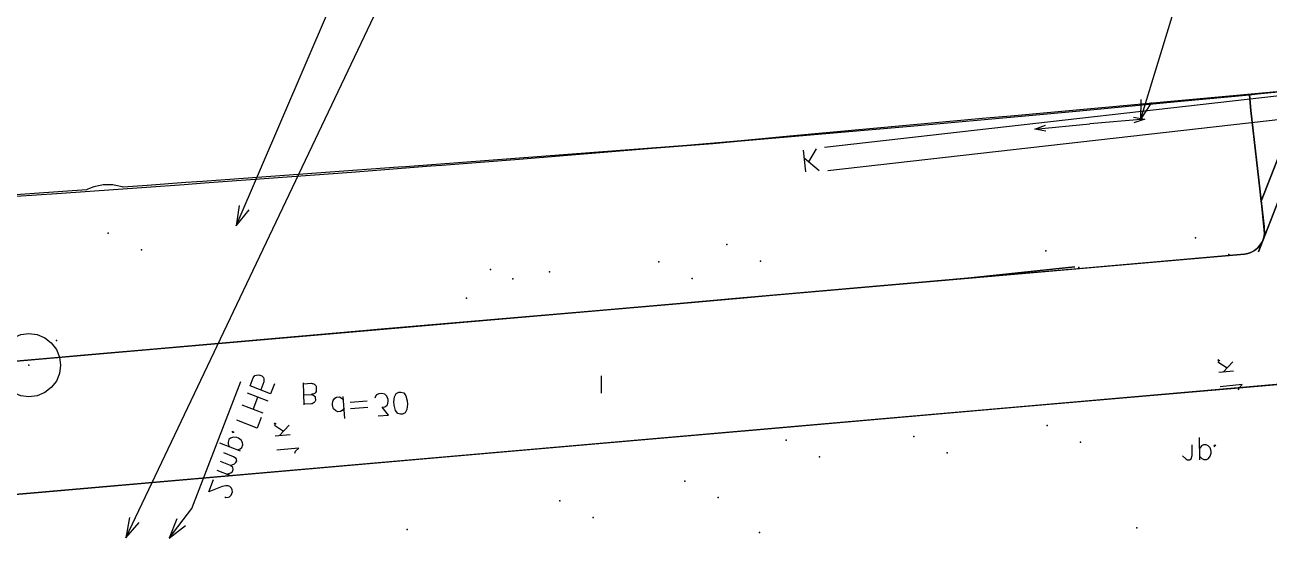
# Model space of a CAD drawing. Header units: metres. Extents: x 131 to 658, y 22 to 173.
# Drawn here: x 510.8 to 569.8, y 90.1 to 114.5 of the extents above; entities that cross this region are included whole.
import ezdxf

# ---------------------------------------------------------------- set-up
doc = ezdxf.new("R2010")
doc.units = ezdxf.units.M
for name, color, linetype in [('ELECTR_CABLE', 7, 'Continuous'), ('GRASS', 7, 'Continuous'), ('OVERHEAD_POWER_LINE', 7, 'Continuous'), ('ROAD', 7, 'Continuous'), ('SEWER', 7, 'Continuous'), ('SIDEWALK_PATH', 7, 'Continuous'), ('TREE', 7, 'Continuous'), ('WATER_PIPELINE', 7, 'Continuous')]:
    doc.layers.add(name, color=color, linetype=linetype)

msp = doc.modelspace()

# ---------------------------------------------------------------- linework, layer by layer
at = {"layer": 'ELECTR_CABLE'}
for points in [[(515.8, 91.09), (515.622, 90.124), (515.622, 90.124), (527.407, 114.881), (527.407, 114.881), (526.996, 123.681)], [(567.5, 98.558), (567.455, 98.502), (567.455, 98.502), (567.4, 98.547), (567.4, 98.547), (567.455, 98.591)], [(567.844, 98.18), (567.411, 98.458)], [(568.154, 98.025), (567.455, 97.97)], [(568.11, 98.48), (567.655, 97.981)], [(518.041, 91.023), (517.686, 90.113), (517.686, 90.113), (518.751, 91.522), (518.751, 91.522), (521.082, 97.537)], [(522.669, 97.426), (522.491, 96.96), (522.491, 96.96), (521.515, 97.337), (521.515, 97.337), (521.659, 97.714), (521.659, 97.714), (521.748, 97.825), (521.748, 97.825), (521.814, 97.848), (521.814, 97.848), (521.925, 97.859), (521.925, 97.859), (522.069, 97.803), (522.069, 97.803), (522.147, 97.725), (522.147, 97.725), (522.169, 97.659), (522.169, 97.659), (522.169, 97.526), (522.169, 97.526), (522.025, 97.148)], [(568.387, 97.148), (568.421, 97.237), (568.421, 97.237), (568.565, 97.393), (568.565, 97.393), (567.522, 97.293)], [(521.381, 97.004), (522.358, 96.627)], [(521.67, 96.216), (521.892, 96.804)], [(522.136, 96.039), (521.148, 96.416)], [(522.047, 95.828), (521.859, 95.329), (521.859, 95.329), (520.882, 95.706)], [(522.757, 95.551), (522.713, 95.495), (522.713, 95.495), (522.658, 95.539), (522.658, 95.539), (522.713, 95.584)], [(520.76, 95.129), (520.693, 95.107), (520.693, 95.107), (520.671, 95.162), (520.671, 95.162), (520.727, 95.184)], [(523.101, 95.173), (522.669, 95.451)], [(523.412, 95.018), (522.713, 94.951)], [(523.368, 95.473), (522.913, 94.974)], [(521.06, 94.241), (520.083, 94.618)], [(520.915, 94.297), (521.049, 94.341), (521.049, 94.341), (521.126, 94.408), (521.126, 94.408), (521.171, 94.53), (521.171, 94.53), (521.159, 94.641), (521.159, 94.641), (521.093, 94.752), (521.093, 94.752), (520.971, 94.851), (520.971, 94.851), (520.882, 94.885), (520.882, 94.885), (520.727, 94.896), (520.727, 94.896), (520.594, 94.851), (520.594, 94.851), (520.516, 94.785), (520.516, 94.785), (520.471, 94.663), (520.471, 94.663), (520.483, 94.563), (520.483, 94.563), (520.549, 94.441)], [(565.735, 94.019), (565.879, 93.875), (565.879, 93.875), (565.968, 93.831), (565.968, 93.831), (566.057, 93.831), (566.057, 93.831), (566.146, 93.875), (566.146, 93.875), (566.19, 94.03), (566.19, 94.03), (566.179, 94.53)], [(566.556, 93.831), (566.534, 94.885)], [(566.545, 93.986), (566.645, 93.886), (566.645, 93.886), (566.734, 93.842), (566.734, 93.842), (566.867, 93.842), (566.867, 93.842), (566.956, 93.886), (566.956, 93.886), (567.045, 93.997), (567.045, 93.997), (567.089, 94.141), (567.089, 94.141), (567.089, 94.241), (567.089, 94.241), (567.033, 94.396), (567.033, 94.396), (566.945, 94.485), (566.945, 94.485), (566.856, 94.541), (566.856, 94.541), (566.723, 94.541), (566.723, 94.541), (566.634, 94.485), (566.634, 94.485), (566.545, 94.385)], [(567.267, 94.441), (567.222, 94.496), (567.222, 94.496), (567.267, 94.541), (567.267, 94.541), (567.311, 94.496)], [(520.582, 93.553), (520.771, 93.631), (520.771, 93.631), (520.849, 93.697), (520.849, 93.697), (520.882, 93.775), (520.882, 93.775), (520.86, 93.886), (520.86, 93.886), (520.738, 93.975), (520.738, 93.975), (520.272, 94.152)], [(523.645, 94.141), (523.678, 94.23), (523.678, 94.23), (523.823, 94.385), (523.823, 94.385), (522.78, 94.286)], [(520.605, 93.065), (519.95, 93.32)], [(520.416, 93.143), (520.605, 93.209), (520.605, 93.209), (520.682, 93.276), (520.682, 93.276), (520.716, 93.364), (520.716, 93.364), (520.705, 93.464), (520.705, 93.464), (520.582, 93.553), (520.582, 93.553), (520.116, 93.742)], [(520.327, 92.066), (520.372, 92.044), (520.372, 92.044), (520.483, 92.055), (520.483, 92.055), (520.538, 92.077), (520.538, 92.077), (520.616, 92.144), (520.616, 92.144), (520.682, 92.31), (520.682, 92.31), (520.671, 92.41), (520.671, 92.41), (520.638, 92.477), (520.638, 92.477), (520.56, 92.554), (520.56, 92.554), (520.471, 92.588), (520.471, 92.588), (520.36, 92.588), (520.36, 92.588), (520.194, 92.554), (520.194, 92.554), (519.562, 92.31), (519.562, 92.31), (519.783, 92.898)], [(515.622, 90.124), (516.266, 90.857)], [(517.686, 90.113), (518.463, 90.712)]]:
    msp.add_lwpolyline(points, dxfattribs=at)
at = {"layer": 'GRASS'}
for points in [[(510.429, 106.325), (512.349, 106.459), (516.61, 106.758), (518.385, 106.88), (519.351, 106.958), (526.331, 107.468), (530.092, 107.768), (530.614, 107.801), (534.276, 108.09), (540.579, 108.6), (542.221, 108.733), (543.453, 108.833), (544.796, 108.955), (552.83, 109.655), (558.445, 110.154), (560.864, 110.376), (565.646, 110.831), (568.898, 111.13), (568.975, 110.387), (569.564, 105.16), (569.597, 104.894), (569.608, 104.739), (569.619, 104.683), (569.619, 104.55), (569.608, 104.483), (569.586, 104.361), (569.508, 104.151), (569.419, 104.017), (569.397, 103.984), (569.297, 103.873), (569.264, 103.84), (569.142, 103.751), (568.975, 103.662), (568.82, 103.607), (568.665, 103.585), (560.575, 102.874), (554.993, 102.386), (560.62, 102.974), (555.415, 102.431), (554.838, 102.375), (544.363, 101.465), (541.91, 101.243), (537.549, 100.866), (527.551, 100), (527.03, 99.956), (516.233, 99.013), (514.746, 98.88), (513.481, 98.769), (512.426, 98.68), (500.586, 97.648)], [(495.681, 90.901), (512.726, 92.388), (519.95, 93.02), (532.767, 94.141), (544.962, 95.195), (544.984, 95.195), (557.59, 96.305), (572.06, 97.559)]]:
    msp.add_lwpolyline(points, dxfattribs=at)
at = {"layer": 'GROUND'}
msp.add_lwpolyline([(512.533, 98.313), (512.482, 97.925), (512.332, 97.563), (512.093, 97.253), (511.783, 97.014), (511.421, 96.864), (511.033, 96.813), (510.644, 96.864), (510.283, 97.014), (509.972, 97.253), (509.734, 97.563), (509.584, 97.925), (509.533, 98.313), (509.584, 98.701), (509.734, 99.063), (509.972, 99.374), (510.283, 99.612), (510.644, 99.762), (511.033, 99.813), (511.421, 99.762), (511.783, 99.612), (512.093, 99.374), (512.332, 99.063), (512.482, 98.701)], close=True, dxfattribs=at)
at = {"layer": 'OVERHEAD_POWER_LINE'}
for points in [[(558.722, 109.499), (561.33, 109.754)], [(563.937, 109.987), (561.33, 109.754)], [(563.405, 110.076), (563.937, 109.987), (563.937, 109.987), (563.427, 109.799)], [(559.255, 109.41), (558.722, 109.499), (558.722, 109.499), (559.232, 109.688)]]:
    msp.add_lwpolyline(points, dxfattribs=at)
at = {"layer": 'ROAD'}
msp.add_lwpolyline([(571.416, 111.386), (565.69, 110.864), (557.59, 110.121), (556.414, 110.021), (547.115, 109.166), (544.795, 108.955), (542.221, 108.734), (537.838, 108.401), (528.883, 107.724), (528.55, 107.702), (519.262, 107.025), (518.996, 107.014), (518.995, 107.014), (518.995, 107.013), (518.474, 106.969), (516.643, 106.836), (515.499, 106.754), (515.498, 106.754), (515.497, 106.755), (515.496, 106.755), (515.45, 106.771), (515.45, 106.771), (515.379, 106.789), (515.231, 106.826), (515.23, 106.826), (515.077, 106.849), (515.008, 106.859), (515.007, 106.859), (514.782, 106.87), (514.782, 106.87), (514.782, 106.87), (514.781, 106.87), (514.557, 106.859), (514.556, 106.859), (514.487, 106.849), (514.334, 106.826), (514.333, 106.826), (514.185, 106.789), (514.115, 106.771), (514.114, 106.771), (513.902, 106.695), (513.901, 106.695), (513.819, 106.656), (513.787, 106.64), (513.767, 106.631), (513.766, 106.631), (513.765, 106.631), (513.764, 106.631), (509.951, 106.359)], dxfattribs=at)
at = {"layer": 'SEWER'}
for points in [[(563.76, 110.92), (563.738, 109.943), (563.738, 109.943), (568.365, 125.079), (568.365, 125.079), (567.644, 132.947)], [(520.993, 105.893), (520.86, 104.916), (520.86, 104.916), (525.243, 115.114), (525.243, 115.114), (525.299, 122.793)], [(548.746, 108.645), (575.201, 111.652)], [(548.912, 107.546), (575.267, 110.531)], [(563.738, 109.943), (564.27, 110.764)], [(548.014, 107.957), (548.38, 108.578)], [(547.869, 107.48), (547.758, 108.512)], [(547.792, 108.145), (548.502, 107.546)], [(520.86, 104.916), (521.47, 105.682)]]:
    msp.add_lwpolyline(points, dxfattribs=at)
at = {"layer": 'SIDEWALK_PATH'}
for points in [[(571.227, 110.605), (569.464, 106.092), (569.397, 106.669), (568.975, 110.387), (568.898, 111.13), (569.286, 111.175), (571.239, 111.363)], [(497.068, 97.337), (514.746, 98.88), (532.212, 100.4), (541.91, 101.243), (544.929, 101.509), (546.127, 101.62), (568.665, 103.585), (568.82, 103.607), (568.975, 103.662), (569.142, 103.751), (569.297, 103.873), (569.419, 104.017), (569.519, 104.184), (569.333, 103.691), (569.333, 103.691), (570.873, 107.624)], [(656.795, 104.95), (495.681, 90.901)]]:
    msp.add_lwpolyline(points, dxfattribs=at)
msp.add_lwpolyline([(570.74, 109.344), (570.718, 109.166), (570.718, 108.978), (570.84, 107.879), (570.862, 107.724), (570.873, 107.635), (570.873, 107.624), (569.519, 104.184), (569.586, 104.361), (569.619, 104.55), (569.608, 104.739), (569.486, 105.837), (569.475, 105.993), (569.464, 106.081), (569.464, 106.092), (570.806, 109.521)], close=True, dxfattribs=at)
at = {"layer": 'TREE'}
for p in [(514.782, 104.57), (544.128, 104.032), (566.343, 104.348), (516.364, 103.784), (545.715, 103.251), (559.241, 103.738), (567.93, 103.562), (532.914, 102.844), (535.708, 102.733), (540.898, 103.211), (560.817, 102.952), (533.972, 102.416), (542.474, 102.43), (531.782, 101.491), (512.342, 99.491), (511.033, 98.313), (559.319, 95.449), (546.93, 94.761), (552.983, 94.938), (560.895, 94.663), (548.511, 93.975), (554.57, 94.152), (542.13, 92.819), (536.205, 91.876), (543.706, 92.033), (537.792, 91.089), (528.958, 90.516), (545.67, 90.378), (563.569, 90.599)]:
    msp.add_point(p, dxfattribs=at)
at = {"layer": 'WATER_PIPELINE'}
for points in [[(524.089, 96.427), (524.056, 97.47)], [(524.056, 97.437), (524.433, 97.459), (524.433, 97.459), (524.466, 97.448), (524.466, 97.448), (524.488, 97.448), (524.488, 97.448), (524.544, 97.426), (524.544, 97.426), (524.577, 97.404), (524.577, 97.404), (524.611, 97.382), (524.611, 97.382), (524.633, 97.348), (524.633, 97.348), (524.644, 97.315), (524.644, 97.315), (524.644, 97.304), (524.644, 97.304), (524.655, 97.104), (524.655, 97.104), (524.644, 97.071), (524.644, 97.071), (524.622, 97.026), (524.622, 97.026), (524.599, 96.993), (524.599, 96.993), (524.566, 96.971), (524.566, 96.971), (524.533, 96.96), (524.533, 96.96), (524.488, 96.938), (524.488, 96.938), (524.455, 96.938), (524.455, 96.938), (524.411, 96.927), (524.411, 96.927), (524.455, 96.915), (524.455, 96.915), (524.488, 96.904), (524.488, 96.904), (524.533, 96.882), (524.533, 96.882), (524.555, 96.871), (524.555, 96.871), (524.577, 96.849), (524.577, 96.849), (524.599, 96.827), (524.599, 96.827), (524.611, 96.793), (524.611, 96.793), (524.611, 96.771), (524.611, 96.771), (524.622, 96.649), (524.622, 96.649), (524.622, 96.638), (524.622, 96.638), (524.599, 96.605), (524.599, 96.605), (524.588, 96.571), (524.588, 96.571), (524.577, 96.56), (524.577, 96.56), (524.555, 96.538), (524.555, 96.538), (524.511, 96.505), (524.511, 96.505), (524.455, 96.483), (524.455, 96.483), (524.422, 96.483), (524.422, 96.483), (524.089, 96.472)], [(538.16, 97.803), (538.16, 96.982)], [(524.078, 96.915), (524.411, 96.927)], [(525.975, 96.283), (525.887, 96.172), (525.887, 96.172), (525.809, 96.116), (525.809, 96.116), (525.676, 96.105), (525.676, 96.105), (525.576, 96.15), (525.576, 96.15), (525.476, 96.239), (525.476, 96.239), (525.421, 96.394), (525.421, 96.394), (525.421, 96.494), (525.421, 96.494), (525.454, 96.638), (525.454, 96.638), (525.532, 96.749), (525.532, 96.749), (525.62, 96.804), (525.62, 96.804), (525.754, 96.816), (525.754, 96.816), (525.842, 96.771), (525.842, 96.771), (525.942, 96.682)], [(526.009, 95.784), (525.931, 96.827)], [(527.584, 95.906), (528.073, 95.95), (528.073, 95.95), (527.773, 96.327), (527.773, 96.327), (527.906, 96.338), (527.906, 96.338), (527.995, 96.394), (527.995, 96.394), (528.028, 96.438), (528.028, 96.438), (528.062, 96.594), (528.062, 96.594), (528.062, 96.694), (528.062, 96.694), (528.006, 96.838), (528.006, 96.838), (527.906, 96.938), (527.906, 96.938), (527.762, 96.971), (527.762, 96.971), (527.629, 96.96), (527.629, 96.96), (527.507, 96.904), (527.507, 96.904), (527.462, 96.849), (527.462, 96.849), (527.429, 96.749)], [(528.65, 95.994), (528.517, 96.028), (528.517, 96.028), (528.417, 96.172), (528.417, 96.172), (528.35, 96.416), (528.35, 96.416), (528.339, 96.571), (528.339, 96.571), (528.361, 96.816), (528.361, 96.816), (528.439, 96.971), (528.439, 96.971), (528.572, 97.038), (528.572, 97.038), (528.661, 97.038), (528.661, 97.038), (528.805, 97.004), (528.805, 97.004), (528.905, 96.86), (528.905, 96.86), (528.972, 96.616), (528.972, 96.616), (528.983, 96.472), (528.983, 96.472), (528.949, 96.216), (528.949, 96.216), (528.872, 96.061), (528.872, 96.061), (528.75, 95.994), (528.75, 95.994), (528.65, 95.994)], [(526.264, 96.56), (527.074, 96.616)], [(526.286, 96.261), (527.096, 96.316)]]:
    msp.add_lwpolyline(points, dxfattribs=at)

doc.saveas('drawing.dxf')
